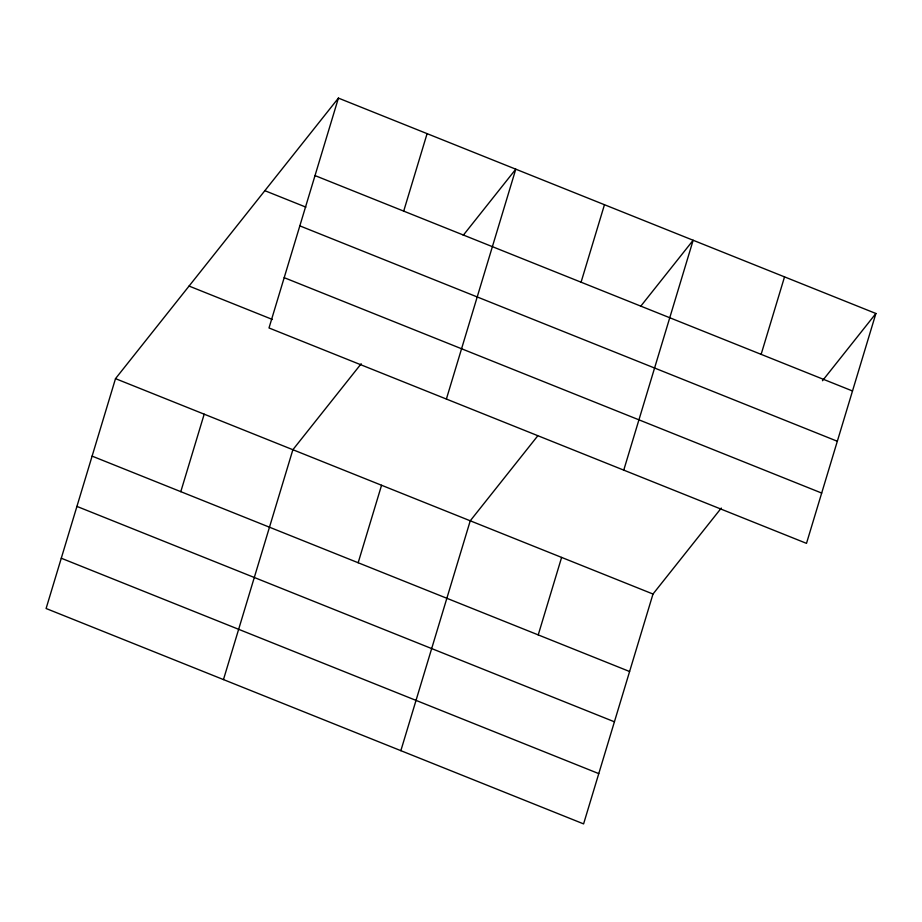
<?xml version="1.0" encoding="UTF-8"?>
<svg xmlns="http://www.w3.org/2000/svg" width="922" height="922" viewBox="0 0 922 922"><rect width="100%" height="100%" fill="white"/><g stroke="black" fill="none" stroke-linecap="round" stroke-linejoin="round"><path stroke-width="1.38" d="M338.409 98.101L269.005 327.967L806.496 543.358L875.9 313.492L338.409 98.101L115.504 378.642L46.1 608.508L583.591 823.899L652.995 594.033L721.292 508.068M180.793 491.668L204.188 414.185M223.47 679.583L292.873 449.729L361.182 363.764M403.698 211.115L427.093 133.644M358.162 562.743L381.558 485.26M446.386 399.042L515.778 169.187L463.236 235.306M400.851 750.669L470.243 520.803L537.676 435.945M581.079 282.201L604.463 204.719M538.229 634.901L561.613 557.418M623.756 470.116L693.148 240.262L640.606 306.392M761.134 354.359L784.53 276.877M822.482 380.728L875.9 313.492M315.013 175.583L852.504 390.974M264.845 190.681L305.885 207.127M299.834 225.867L837.326 441.258M284.195 277.672L821.686 493.063M189.056 286.062L272.451 319.485M115.504 378.642L652.995 594.033M92.108 456.125L629.599 671.516M76.929 506.409L614.421 721.799M61.278 558.225L598.77 773.616"/></g></svg>
